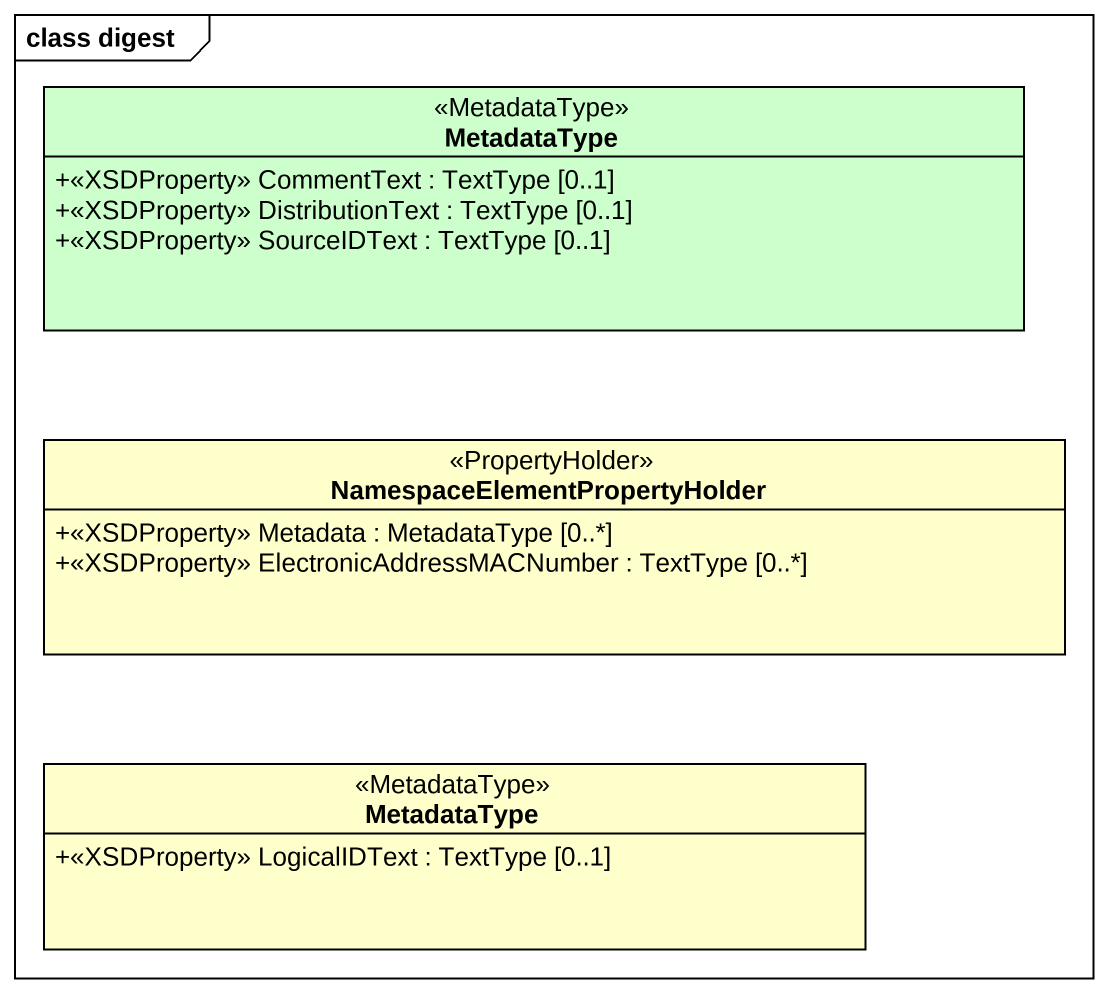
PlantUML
@startuml
mainframe class digest
hide circle
hide empty members
skinparam classAttributeIconSize 0
class MetadataType <<MetadataType>> #CCFFCC {
  +<<XSDProperty>> CommentText : TextType [0..1]
  +<<XSDProperty>> DistributionText : TextType [0..1]
  +<<XSDProperty>> SourceIDText : TextType [0..1]
}
class "NamespaceElementPropertyHolder" as NamespaceElementPropertyHold <<PropertyHolder>> {
  +<<XSDProperty>> Metadata : MetadataType [0..*]
  +<<XSDProperty>> ElectronicAddressMACNumber : TextType [0..*]
}
class "MetadataType" as MetadataType_2 <<MetadataType>> {
  +<<XSDProperty>> LogicalIDText : TextType [0..1]
}
@enduml
